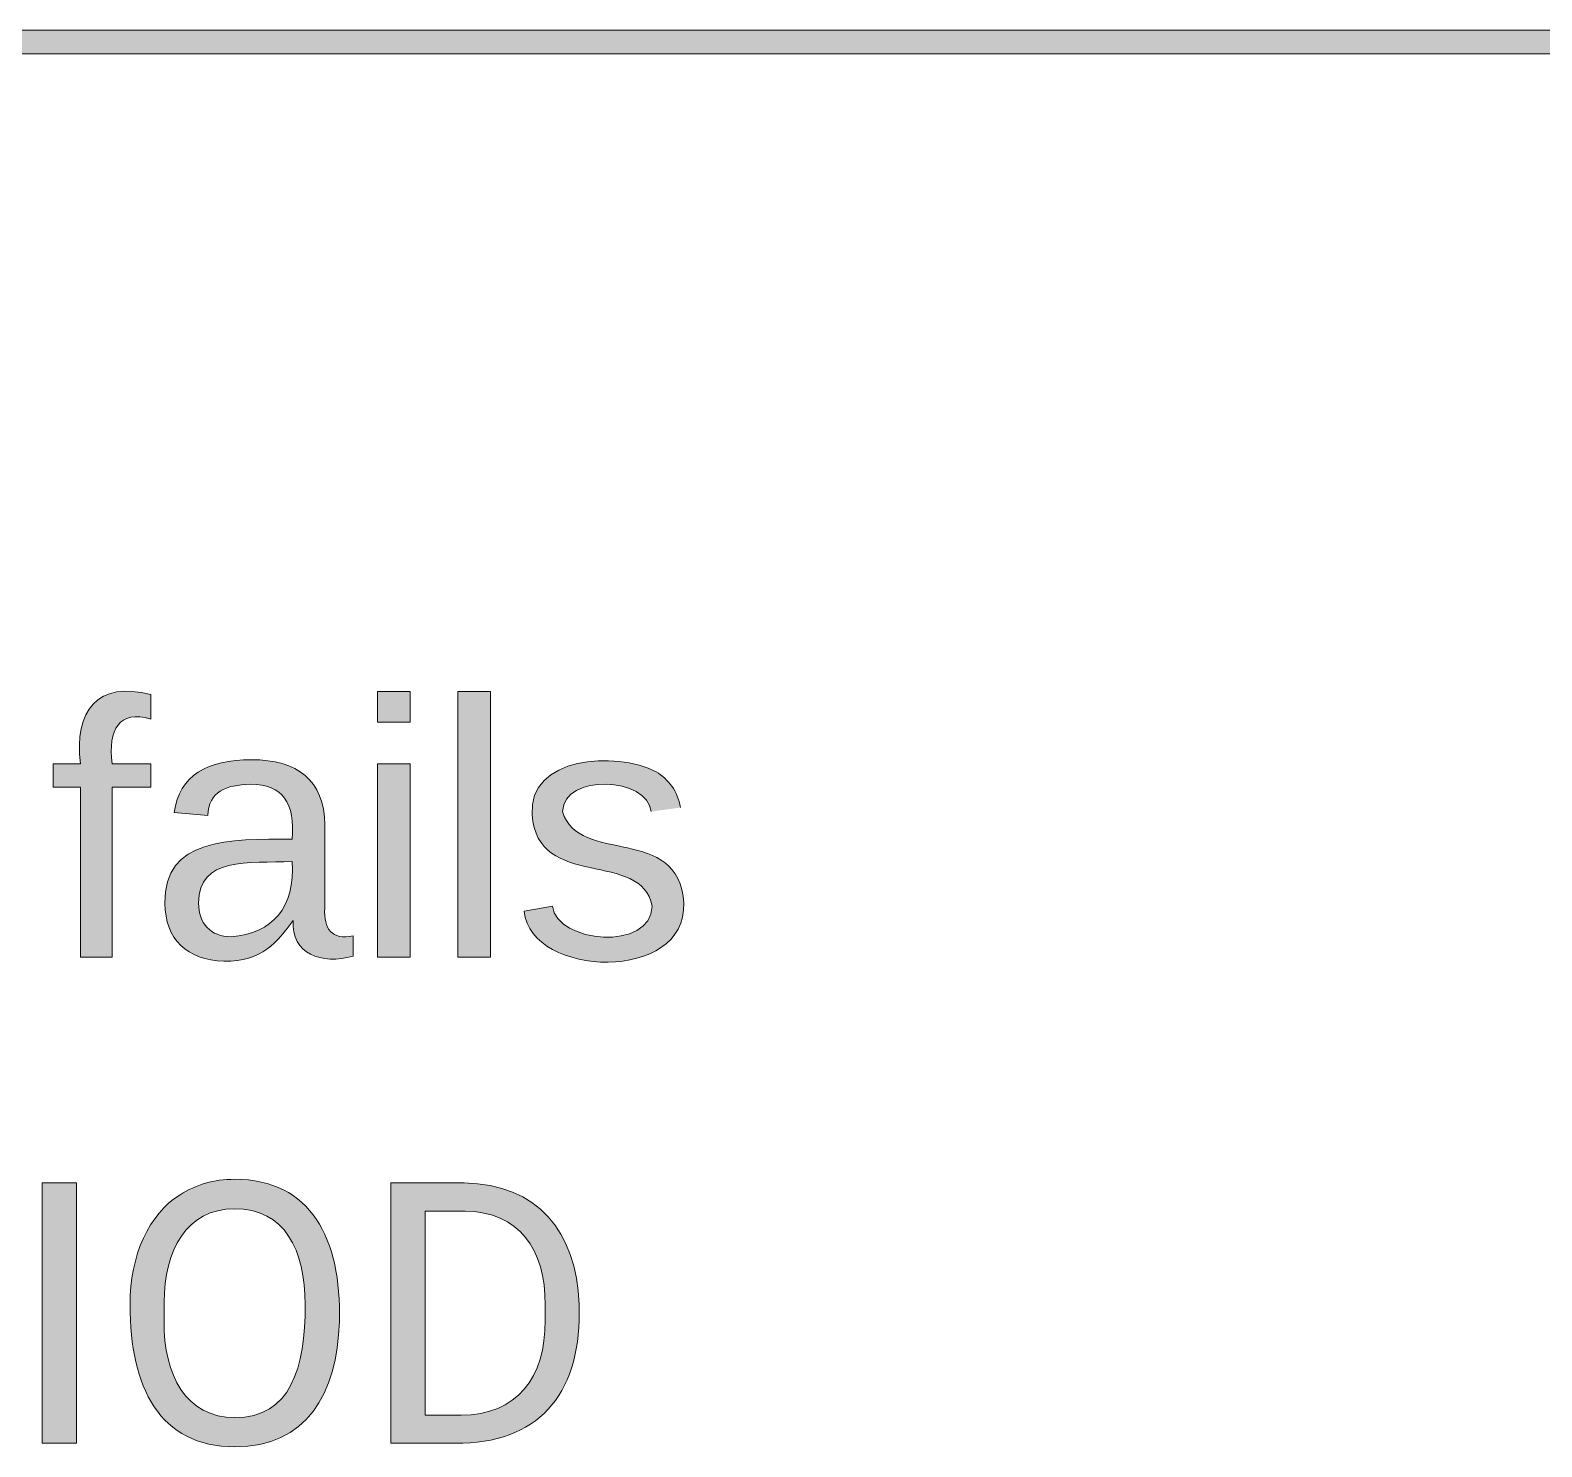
# Model space of a CAD drawing. Extents: x 3 to 1760, y 20 to 1040.
# Drawn here: x 1007 to 1071.2, y 820.3 to 880.5 of the extents above; entities that cross this region are included whole.
import ezdxf

# ---------------------------------------------------------------- set-up
doc = ezdxf.new("R2010")
doc.units = 0
doc.header["$MEASUREMENT"] = 0
doc.layers.add('Layer 1', color=7, linetype='Continuous', lineweight=0)

# ---------------------------------------------------------------- blocks, each defined once
blk = doc.blocks.new('Block_26')
at = {"layer": 'Layer 1', "true_color": 0x333333, "transparency": 33554687}
h = blk.add_hatch(color=250, dxfattribs=at)
h.dxf.hatch_style = 2
edge = h.paths.add_edge_path()
edge.add_spline(control_points=[(1012.082, 851.237), (1010.742, 851.626), (1010.267, 850.805), (1010.44, 849.335), (1010.44, 849.335), (1012.082, 849.335), (1012.082, 849.335), (1012.082, 849.335), (1012.082, 848.342), (1012.082, 848.342), (1012.082, 848.342), (1010.44, 848.342), (1010.44, 848.342), (1010.44, 848.342), (1010.44, 841.126), (1010.44, 841.126), (1010.44, 841.126), (1009.1, 841.126), (1009.1, 841.126), (1009.1, 841.126), (1009.1, 848.342), (1009.1, 848.342), (1009.1, 848.342), (1007.933, 848.342), (1007.933, 848.342), (1007.933, 848.342), (1007.933, 849.335), (1007.933, 849.335), (1007.933, 849.335), (1009.1, 849.335), (1009.1, 849.335), (1008.798, 851.582), (1009.835, 852.879), (1012.082, 852.274), (1012.082, 852.274), (1012.082, 851.237), (1012.082, 851.237)], knot_values=[0, 0, 0, 0, 1, 1, 1, 2, 2, 2, 3, 3, 3, 4, 4, 4, 5, 5, 5, 6, 6, 6, 7, 7, 7, 8, 8, 8, 9, 9, 9, 10, 10, 10, 11, 11, 11, 12, 12, 12, 12], degree=3, periodic=0)
edge.add_line((1012.082, 851.237), (1012.082, 851.237))
h = blk.add_hatch(color=250, dxfattribs=at)
h.dxf.hatch_style = 2
edge = h.paths.add_edge_path()
edge.add_spline(control_points=[(1021.717, 851.107), (1021.717, 851.107), (1021.717, 852.403), (1021.717, 852.403), (1021.717, 852.403), (1023.1, 852.403), (1023.1, 852.403), (1023.1, 852.403), (1023.1, 851.107), (1023.1, 851.107), (1023.1, 851.107), (1021.717, 851.107), (1021.717, 851.107)], knot_values=[0, 0, 0, 0, 1, 1, 1, 2, 2, 2, 3, 3, 3, 4, 4, 4, 4], degree=3, periodic=0)
edge = h.paths.add_edge_path()
edge.add_spline(control_points=[(1021.717, 841.126), (1021.717, 841.126), (1021.717, 849.335), (1021.717, 849.335), (1021.717, 849.335), (1023.1, 849.335), (1023.1, 849.335), (1023.1, 849.335), (1023.1, 841.126), (1023.1, 841.126), (1023.1, 841.126), (1021.717, 841.126), (1021.717, 841.126)], knot_values=[0, 0, 0, 0, 1, 1, 1, 2, 2, 2, 3, 3, 3, 4, 4, 4, 4], degree=3, periodic=0)
edge.add_line((1021.717, 841.126), (1021.717, 841.126))
h = blk.add_hatch(color=250, dxfattribs=at)
h.dxf.hatch_style = 2
edge = h.paths.add_edge_path()
edge.add_spline(control_points=[(1025.131, 841.126), (1025.131, 841.126), (1025.131, 852.403), (1025.131, 852.403), (1025.131, 852.403), (1026.514, 852.403), (1026.514, 852.403), (1026.514, 852.403), (1026.514, 841.126), (1026.514, 841.126), (1026.514, 841.126), (1025.131, 841.126), (1025.131, 841.126)], knot_values=[0, 0, 0, 0, 1, 1, 1, 2, 2, 2, 3, 3, 3, 4, 4, 4, 4], degree=3, periodic=0)
edge.add_line((1025.131, 841.126), (1025.131, 841.126))
h = blk.add_hatch(color=250, dxfattribs=at)
h.dxf.hatch_style = 2
edge = h.paths.add_edge_path()
edge.add_spline(control_points=[(1033.341, 847.305), (1033.211, 848.774), (1029.625, 848.947), (1029.582, 847.305), (1030.23, 845.014), (1034.551, 846.786), (1034.724, 843.416), (1034.896, 840.045), (1028.242, 840.218), (1027.94, 843.07), (1027.94, 843.07), (1029.15, 843.286), (1029.15, 843.286), (1029.322, 841.73), (1033.341, 841.342), (1033.384, 843.286), (1032.952, 845.706), (1028.501, 843.934), (1028.285, 847.175), (1028.112, 849.638), (1031.829, 849.897), (1033.557, 848.99), (1034.075, 848.687), (1034.464, 848.169), (1034.594, 847.477)], knot_values=[0, 0, 0, 0, 1, 1, 1, 2, 2, 2, 3, 3, 3, 4, 4, 4, 5, 5, 5, 6, 6, 6, 7, 7, 7, 8, 8, 8, 8], degree=3, periodic=0)
edge.add_line((1034.594, 847.477), (1033.341, 847.305))
h = blk.add_hatch(color=250, dxfattribs=at)
h.dxf.hatch_style = 2
edge = h.paths.add_edge_path()
edge.add_spline(control_points=[(1018.131, 842.681), (1017.483, 841.774), (1016.791, 840.909), (1015.193, 840.953), (1013.637, 840.996), (1012.687, 841.86), (1012.687, 843.416), (1012.643, 846.181), (1015.409, 846.138), (1018.088, 846.138), (1018.217, 847.65), (1017.699, 848.471), (1016.316, 848.471), (1015.279, 848.428), (1014.545, 848.169), (1014.501, 847.132), (1014.501, 847.132), (1013.075, 847.261), (1013.075, 847.261), (1013.291, 848.86), (1014.501, 849.508), (1016.359, 849.508), (1018.304, 849.508), (1019.471, 848.644), (1019.471, 846.743), (1019.471, 846.743), (1019.471, 843.2), (1019.471, 843.2), (1019.427, 842.335), (1019.773, 841.817), (1020.68, 842.033), (1020.68, 842.033), (1020.68, 841.169), (1020.68, 841.169), (1019.341, 840.78), (1018.045, 841.255), (1018.131, 842.681)], knot_values=[0, 0, 0, 0, 1, 1, 1, 2, 2, 2, 3, 3, 3, 4, 4, 4, 5, 5, 5, 6, 6, 6, 7, 7, 7, 8, 8, 8, 9, 9, 9, 10, 10, 10, 11, 11, 11, 12, 12, 12, 12], degree=3, periodic=0)
edge = h.paths.add_edge_path()
edge.add_spline(control_points=[(1014.112, 843.416), (1014.112, 842.551), (1014.631, 841.99), (1015.495, 841.99), (1017.267, 842.119), (1018.217, 843.243), (1018.088, 845.187), (1016.23, 845.101), (1014.112, 845.403), (1014.112, 843.416)], knot_values=[0, 0, 0, 0, 1, 1, 1, 2, 2, 2, 3, 3, 3, 3], degree=3, periodic=0)
edge.add_line((1014.112, 843.416), (1014.112, 843.416))
at = {"layer": 'Layer 1'}
for points, knots in [([(1012.082, 851.237), (1010.742, 851.626), (1010.267, 850.805), (1010.44, 849.335), (1010.44, 849.335), (1012.082, 849.335), (1012.082, 849.335), (1012.082, 849.335), (1012.082, 848.342), (1012.082, 848.342), (1012.082, 848.342), (1010.44, 848.342), (1010.44, 848.342), (1010.44, 848.342), (1010.44, 841.126), (1010.44, 841.126), (1010.44, 841.126), (1009.1, 841.126), (1009.1, 841.126), (1009.1, 841.126), (1009.1, 848.342), (1009.1, 848.342), (1009.1, 848.342), (1007.933, 848.342), (1007.933, 848.342), (1007.933, 848.342), (1007.933, 849.335), (1007.933, 849.335), (1007.933, 849.335), (1009.1, 849.335), (1009.1, 849.335), (1008.798, 851.582), (1009.835, 852.879), (1012.082, 852.274), (1012.082, 852.274), (1012.082, 851.237), (1012.082, 851.237)], [0, 0, 0, 0, 1, 1, 1, 2, 2, 2, 3, 3, 3, 4, 4, 4, 5, 5, 5, 6, 6, 6, 7, 7, 7, 8, 8, 8, 9, 9, 9, 10, 10, 10, 11, 11, 11, 12, 12, 12, 12]), ([(1021.717, 851.107), (1021.717, 851.107), (1021.717, 852.403), (1021.717, 852.403), (1021.717, 852.403), (1023.1, 852.403), (1023.1, 852.403), (1023.1, 852.403), (1023.1, 851.107), (1023.1, 851.107), (1023.1, 851.107), (1021.717, 851.107), (1021.717, 851.107)], [0, 0, 0, 0, 1, 1, 1, 2, 2, 2, 3, 3, 3, 4, 4, 4, 4]), ([(1025.131, 841.126), (1025.131, 841.126), (1025.131, 852.403), (1025.131, 852.403), (1025.131, 852.403), (1026.514, 852.403), (1026.514, 852.403), (1026.514, 852.403), (1026.514, 841.126), (1026.514, 841.126), (1026.514, 841.126), (1025.131, 841.126), (1025.131, 841.126)], [0, 0, 0, 0, 1, 1, 1, 2, 2, 2, 3, 3, 3, 4, 4, 4, 4]), ([(1033.341, 847.305), (1033.211, 848.774), (1029.625, 848.947), (1029.582, 847.305), (1030.23, 845.014), (1034.551, 846.786), (1034.724, 843.416), (1034.896, 840.045), (1028.242, 840.218), (1027.94, 843.07), (1027.94, 843.07), (1029.15, 843.286), (1029.15, 843.286), (1029.322, 841.73), (1033.341, 841.342), (1033.384, 843.286), (1032.952, 845.706), (1028.501, 843.934), (1028.285, 847.175), (1028.112, 849.638), (1031.829, 849.897), (1033.557, 848.99), (1034.075, 848.687), (1034.464, 848.169), (1034.594, 847.477)], [0, 0, 0, 0, 1, 1, 1, 2, 2, 2, 3, 3, 3, 4, 4, 4, 5, 5, 5, 6, 6, 6, 7, 7, 7, 8, 8, 8, 8]), ([(1018.131, 842.681), (1017.483, 841.774), (1016.791, 840.909), (1015.193, 840.953), (1013.637, 840.996), (1012.687, 841.86), (1012.687, 843.416), (1012.643, 846.181), (1015.409, 846.138), (1018.088, 846.138), (1018.217, 847.65), (1017.699, 848.471), (1016.316, 848.471), (1015.279, 848.428), (1014.545, 848.169), (1014.501, 847.132), (1014.501, 847.132), (1013.075, 847.261), (1013.075, 847.261), (1013.291, 848.86), (1014.501, 849.508), (1016.359, 849.508), (1018.304, 849.508), (1019.471, 848.644), (1019.471, 846.743), (1019.471, 846.743), (1019.471, 843.2), (1019.471, 843.2), (1019.427, 842.335), (1019.773, 841.817), (1020.68, 842.033), (1020.68, 842.033), (1020.68, 841.169), (1020.68, 841.169), (1019.341, 840.78), (1018.045, 841.255), (1018.131, 842.681)], [0, 0, 0, 0, 1, 1, 1, 2, 2, 2, 3, 3, 3, 4, 4, 4, 5, 5, 5, 6, 6, 6, 7, 7, 7, 8, 8, 8, 9, 9, 9, 10, 10, 10, 11, 11, 11, 12, 12, 12, 12]), ([(1021.717, 841.126), (1021.717, 841.126), (1021.717, 849.335), (1021.717, 849.335), (1021.717, 849.335), (1023.1, 849.335), (1023.1, 849.335), (1023.1, 849.335), (1023.1, 841.126), (1023.1, 841.126), (1023.1, 841.126), (1021.717, 841.126), (1021.717, 841.126)], [0, 0, 0, 0, 1, 1, 1, 2, 2, 2, 3, 3, 3, 4, 4, 4, 4]), ([(1014.112, 843.416), (1014.112, 842.551), (1014.631, 841.99), (1015.495, 841.99), (1017.267, 842.119), (1018.217, 843.243), (1018.088, 845.187), (1016.23, 845.101), (1014.112, 845.403), (1014.112, 843.416)], [0, 0, 0, 0, 1, 1, 1, 2, 2, 2, 3, 3, 3, 3])]:
    blk.add_open_spline(points, degree=3, knots=knots, dxfattribs=at)
blk = doc.blocks.new('Block_25')
at = {"layer": 'Layer 1'}
blk.add_blockref('Block_26', (0, 0), dxfattribs=at)
blk = doc.blocks.new('Block_28')
at = {"layer": 'Layer 1', "true_color": 0x202124, "transparency": 33554687}
h = blk.add_hatch(color=250, dxfattribs=at)
h.dxf.hatch_style = 2
edge = h.paths.add_edge_path()
edge.add_spline(control_points=[(1015.644, 831.683), (1018.88, 831.683), (1020.194, 829.154), (1020.095, 825.644), (1020.011, 822.545), (1018.675, 820.32), (1015.659, 820.32), (1012.454, 820.32), (1011.201, 822.849), (1011.201, 826.343), (1011.201, 828.485), (1012.006, 830.194), (1013.327, 831.03), (1014.003, 831.455), (1014.77, 831.683), (1015.644, 831.683)], knot_values=[0, 0, 0, 0, 1, 1, 1, 2, 2, 2, 3, 3, 3, 4, 4, 4, 5, 5, 5, 5], degree=3, periodic=0)
edge = h.paths.add_edge_path()
edge.add_spline(control_points=[(1015.659, 821.558), (1018.029, 821.558), (1018.644, 823.677), (1018.644, 826.358), (1018.644, 828.698), (1017.763, 830.43), (1015.644, 830.43), (1013.601, 830.43), (1012.651, 828.667), (1012.651, 826.457), (1012.651, 826.457), (1012.651, 825.644), (1012.651, 825.644), (1012.621, 823.381), (1013.586, 821.558), (1015.659, 821.558)], knot_values=[0, 0, 0, 0, 1, 1, 1, 2, 2, 2, 3, 3, 3, 4, 4, 4, 5, 5, 5, 5], degree=3, periodic=0)
edge.add_line((1015.659, 821.558), (1015.659, 821.558))
h = blk.add_hatch(color=250, dxfattribs=at)
h.dxf.hatch_style = 2
edge = h.paths.add_edge_path()
edge.add_spline(control_points=[(1008.922, 820.472), (1008.922, 820.472), (1007.464, 820.472), (1007.464, 820.472), (1007.464, 820.472), (1007.464, 831.531), (1007.464, 831.531), (1007.464, 831.531), (1008.922, 831.531), (1008.922, 831.531), (1008.922, 831.531), (1008.922, 820.472), (1008.922, 820.472)], knot_values=[0, 0, 0, 0, 1, 1, 1, 2, 2, 2, 3, 3, 3, 4, 4, 4, 4], degree=3, periodic=0)
edge.add_line((1008.922, 820.472), (1008.922, 820.472))
h = blk.add_hatch(color=250, dxfattribs=at)
h.dxf.hatch_style = 2
edge = h.paths.add_edge_path()
edge.add_spline(control_points=[(1030.28, 826.374), (1030.41, 822.728), (1028.716, 820.578), (1025.343, 820.472), (1025.343, 820.472), (1022.282, 820.472), (1022.282, 820.472), (1022.282, 820.472), (1022.282, 831.531), (1022.282, 831.531), (1022.282, 831.531), (1025.404, 831.531), (1025.404, 831.531), (1028.503, 831.463), (1030.167, 829.488), (1030.28, 826.374)], knot_values=[0, 0, 0, 0, 1, 1, 1, 2, 2, 2, 3, 3, 3, 4, 4, 4, 5, 5, 5, 5], degree=3, periodic=0)
edge = h.paths.add_edge_path()
edge.add_spline(control_points=[(1028.837, 826.343), (1028.86, 828.713), (1027.706, 830.308), (1025.442, 830.331), (1025.442, 830.331), (1023.741, 830.331), (1023.741, 830.331), (1023.741, 830.331), (1023.741, 821.664), (1023.741, 821.664), (1023.741, 821.664), (1025.275, 821.664), (1025.275, 821.664), (1027.614, 821.664), (1028.868, 823.252), (1028.837, 825.698), (1028.837, 825.698), (1028.837, 826.343), (1028.837, 826.343)], knot_values=[0, 0, 0, 0, 1, 1, 1, 2, 2, 2, 3, 3, 3, 4, 4, 4, 5, 5, 5, 6, 6, 6, 6], degree=3, periodic=0)
edge.add_line((1028.837, 826.343), (1028.837, 826.343))
at = {"layer": 'Layer 1'}
for points, knots in [([(1015.644, 831.683), (1018.88, 831.683), (1020.194, 829.154), (1020.095, 825.644), (1020.011, 822.545), (1018.675, 820.32), (1015.659, 820.32), (1012.454, 820.32), (1011.201, 822.849), (1011.201, 826.343), (1011.201, 828.485), (1012.006, 830.194), (1013.327, 831.03), (1014.003, 831.455), (1014.77, 831.683), (1015.644, 831.683)], [0, 0, 0, 0, 1, 1, 1, 2, 2, 2, 3, 3, 3, 4, 4, 4, 5, 5, 5, 5]), ([(1008.922, 820.472), (1008.922, 820.472), (1007.464, 820.472), (1007.464, 820.472), (1007.464, 820.472), (1007.464, 831.531), (1007.464, 831.531), (1007.464, 831.531), (1008.922, 831.531), (1008.922, 831.531), (1008.922, 831.531), (1008.922, 820.472), (1008.922, 820.472)], [0, 0, 0, 0, 1, 1, 1, 2, 2, 2, 3, 3, 3, 4, 4, 4, 4]), ([(1030.28, 826.374), (1030.41, 822.728), (1028.716, 820.578), (1025.343, 820.472), (1025.343, 820.472), (1022.282, 820.472), (1022.282, 820.472), (1022.282, 820.472), (1022.282, 831.531), (1022.282, 831.531), (1022.282, 831.531), (1025.404, 831.531), (1025.404, 831.531), (1028.503, 831.463), (1030.167, 829.488), (1030.28, 826.374)], [0, 0, 0, 0, 1, 1, 1, 2, 2, 2, 3, 3, 3, 4, 4, 4, 5, 5, 5, 5]), ([(1015.659, 821.558), (1018.029, 821.558), (1018.644, 823.677), (1018.644, 826.358), (1018.644, 828.698), (1017.763, 830.43), (1015.644, 830.43), (1013.601, 830.43), (1012.651, 828.667), (1012.651, 826.457), (1012.651, 826.457), (1012.651, 825.644), (1012.651, 825.644), (1012.621, 823.381), (1013.586, 821.558), (1015.659, 821.558)], [0, 0, 0, 0, 1, 1, 1, 2, 2, 2, 3, 3, 3, 4, 4, 4, 5, 5, 5, 5]), ([(1028.837, 826.343), (1028.86, 828.713), (1027.706, 830.308), (1025.442, 830.331), (1025.442, 830.331), (1023.741, 830.331), (1023.741, 830.331), (1023.741, 830.331), (1023.741, 821.664), (1023.741, 821.664), (1023.741, 821.664), (1025.275, 821.664), (1025.275, 821.664), (1027.614, 821.664), (1028.868, 823.252), (1028.837, 825.698), (1028.837, 825.698), (1028.837, 826.343), (1028.837, 826.343)], [0, 0, 0, 0, 1, 1, 1, 2, 2, 2, 3, 3, 3, 4, 4, 4, 5, 5, 5, 6, 6, 6, 6])]:
    blk.add_open_spline(points, degree=3, knots=knots, dxfattribs=at)
blk = doc.blocks.new('Block_27')
at = {"layer": 'Layer 1'}
blk.add_blockref('Block_28', (0, 0), dxfattribs=at)
blk = doc.blocks.new('Block_0')
at = {"layer": 'Layer 1', "true_color": 0x666666, "transparency": 33554687}
h = blk.add_hatch(color=251, dxfattribs=at)
h.dxf.hatch_style = 2
edge = h.paths.add_edge_path()
edge.add_spline(control_points=[(1403.015, 880.35), (1403.015, 880.35), (1404.915, 879.89), (1404.915, 879.89), (1404.915, 879.89), (1406.715, 879.13), (1406.715, 879.13), (1406.715, 879.13), (1408.395, 878.1), (1408.395, 878.1), (1408.395, 878.1), (1409.895, 876.84), (1409.895, 876.84), (1409.895, 876.84), (1411.155, 875.34), (1411.155, 875.34), (1411.155, 875.34), (1412.185, 873.68), (1412.185, 873.68), (1412.185, 873.68), (1412.935, 871.86), (1412.935, 871.86), (1412.935, 871.86), (1413.395, 869.96), (1413.395, 869.96), (1413.395, 869.96), (1413.545, 868.02), (1413.545, 868.02), (1413.545, 868.02), (1413.545, 825.46), (1413.545, 825.46), (1413.545, 825.46), (1412.545, 825.46), (1412.545, 825.46), (1412.545, 825.46), (1412.545, 867.98), (1412.545, 867.98), (1412.545, 867.98), (1412.405, 869.8), (1412.405, 869.8), (1412.405, 869.8), (1411.975, 871.55), (1411.975, 871.55), (1411.975, 871.55), (1411.275, 873.22), (1411.275, 873.22), (1411.275, 873.22), (1410.335, 874.76), (1410.335, 874.76), (1410.335, 874.76), (1409.165, 876.13), (1409.165, 876.13), (1409.165, 876.13), (1407.795, 877.3), (1407.795, 877.3), (1407.795, 877.3), (1406.245, 878.24), (1406.245, 878.24), (1406.245, 878.24), (1404.575, 878.94), (1404.575, 878.94), (1404.575, 878.94), (1402.825, 879.36), (1402.825, 879.36), (1402.825, 879.36), (1401.005, 879.5), (1401.005, 879.5), (1401.005, 879.5), (535.155, 879.5), (535.155, 879.5), (535.155, 879.5), (533.335, 879.36), (533.335, 879.36), (533.335, 879.36), (531.595, 878.94), (531.595, 878.94), (531.595, 878.94), (529.925, 878.24), (529.925, 878.24), (529.925, 878.24), (528.375, 877.3), (528.375, 877.3), (528.375, 877.3), (527.005, 876.13), (527.005, 876.13), (527.005, 876.13), (525.835, 874.76), (525.835, 874.76), (525.835, 874.76), (524.895, 873.22), (524.895, 873.22), (524.895, 873.22), (524.195, 871.55), (524.195, 871.55), (524.195, 871.55), (523.795, 869.8), (523.795, 869.8), (523.795, 869.8), (523.645, 867.98), (523.645, 867.98), (523.645, 867.98), (523.645, 856.38), (523.645, 856.38), (523.645, 856.38), (522.645, 856.38), (522.645, 856.38), (522.645, 856.38), (522.645, 868.02), (522.645, 868.02), (522.645, 868.02), (522.805, 869.96), (522.805, 869.96), (522.805, 869.96), (523.265, 871.86), (523.265, 871.86), (523.265, 871.86), (524.015, 873.68), (524.015, 873.68), (524.015, 873.68), (525.035, 875.35), (525.035, 875.35), (525.035, 875.35), (526.305, 876.85), (526.305, 876.85), (526.305, 876.85), (527.805, 878.11), (527.805, 878.11), (527.805, 878.11), (529.465, 879.15), (529.465, 879.15), (529.465, 879.15), (531.285, 879.9), (531.285, 879.9), (531.285, 879.9), (533.185, 880.35), (533.185, 880.35), (533.185, 880.35), (535.125, 880.5), (535.125, 880.5), (535.125, 880.5), (1401.075, 880.5), (1401.075, 880.5), (1401.075, 880.5), (1403.015, 880.35), (1403.015, 880.35)], knot_values=[0, 0, 0, 0, 1, 1, 1, 2, 2, 2, 3, 3, 3, 4, 4, 4, 5, 5, 5, 6, 6, 6, 7, 7, 7, 8, 8, 8, 9, 9, 9, 10, 10, 10, 11, 11, 11, 12, 12, 12, 13, 13, 13, 14, 14, 14, 15, 15, 15, 16, 16, 16, 17, 17, 17, 18, 18, 18, 19, 19, 19, 20, 20, 20, 21, 21, 21, 22, 22, 22, 23, 23, 23, 24, 24, 24, 25, 25, 25, 26, 26, 26, 27, 27, 27, 28, 28, 28, 29, 29, 29, 30, 30, 30, 31, 31, 31, 32, 32, 32, 33, 33, 33, 34, 34, 34, 35, 35, 35, 36, 36, 36, 37, 37, 37, 38, 38, 38, 39, 39, 39, 40, 40, 40, 41, 41, 41, 42, 42, 42, 43, 43, 43, 44, 44, 44, 45, 45, 45, 46, 46, 46, 47, 47, 47, 48, 48, 48, 48], degree=3, periodic=0)
at = {"layer": 'Layer 1', "color": 251, "lineweight": 0, "true_color": 0x666666}
blk.add_open_spline([(1403.015, 880.35), (1403.015, 880.35), (1404.915, 879.89), (1404.915, 879.89), (1404.915, 879.89), (1406.715, 879.13), (1406.715, 879.13), (1406.715, 879.13), (1408.395, 878.1), (1408.395, 878.1), (1408.395, 878.1), (1409.895, 876.84), (1409.895, 876.84), (1409.895, 876.84), (1411.155, 875.34), (1411.155, 875.34), (1411.155, 875.34), (1412.185, 873.68), (1412.185, 873.68), (1412.185, 873.68), (1412.935, 871.86), (1412.935, 871.86), (1412.935, 871.86), (1413.395, 869.96), (1413.395, 869.96), (1413.395, 869.96), (1413.545, 868.02), (1413.545, 868.02), (1413.545, 868.02), (1413.545, 825.46), (1413.545, 825.46), (1413.545, 825.46), (1412.545, 825.46), (1412.545, 825.46), (1412.545, 825.46), (1412.545, 867.98), (1412.545, 867.98), (1412.545, 867.98), (1412.405, 869.8), (1412.405, 869.8), (1412.405, 869.8), (1411.975, 871.55), (1411.975, 871.55), (1411.975, 871.55), (1411.275, 873.22), (1411.275, 873.22), (1411.275, 873.22), (1410.335, 874.76), (1410.335, 874.76), (1410.335, 874.76), (1409.165, 876.13), (1409.165, 876.13), (1409.165, 876.13), (1407.795, 877.3), (1407.795, 877.3), (1407.795, 877.3), (1406.245, 878.24), (1406.245, 878.24), (1406.245, 878.24), (1404.575, 878.94), (1404.575, 878.94), (1404.575, 878.94), (1402.825, 879.36), (1402.825, 879.36), (1402.825, 879.36), (1401.005, 879.5), (1401.005, 879.5), (1401.005, 879.5), (535.155, 879.5), (535.155, 879.5), (535.155, 879.5), (533.335, 879.36), (533.335, 879.36), (533.335, 879.36), (531.595, 878.94), (531.595, 878.94), (531.595, 878.94), (529.925, 878.24), (529.925, 878.24), (529.925, 878.24), (528.375, 877.3), (528.375, 877.3), (528.375, 877.3), (527.005, 876.13), (527.005, 876.13), (527.005, 876.13), (525.835, 874.76), (525.835, 874.76), (525.835, 874.76), (524.895, 873.22), (524.895, 873.22), (524.895, 873.22), (524.195, 871.55), (524.195, 871.55), (524.195, 871.55), (523.795, 869.8), (523.795, 869.8), (523.795, 869.8), (523.645, 867.98), (523.645, 867.98), (523.645, 867.98), (523.645, 856.38), (523.645, 856.38), (523.645, 856.38), (522.645, 856.38), (522.645, 856.38), (522.645, 856.38), (522.645, 868.02), (522.645, 868.02), (522.645, 868.02), (522.805, 869.96), (522.805, 869.96), (522.805, 869.96), (523.265, 871.86), (523.265, 871.86), (523.265, 871.86), (524.015, 873.68), (524.015, 873.68), (524.015, 873.68), (525.035, 875.35), (525.035, 875.35), (525.035, 875.35), (526.305, 876.85), (526.305, 876.85), (526.305, 876.85), (527.805, 878.11), (527.805, 878.11), (527.805, 878.11), (529.465, 879.15), (529.465, 879.15), (529.465, 879.15), (531.285, 879.9), (531.285, 879.9), (531.285, 879.9), (533.185, 880.35), (533.185, 880.35), (533.185, 880.35), (535.125, 880.5), (535.125, 880.5), (535.125, 880.5), (1401.075, 880.5), (1401.075, 880.5), (1401.075, 880.5), (1403.015, 880.35), (1403.015, 880.35)], degree=3, knots=[0, 0, 0, 0, 1, 1, 1, 2, 2, 2, 3, 3, 3, 4, 4, 4, 5, 5, 5, 6, 6, 6, 7, 7, 7, 8, 8, 8, 9, 9, 9, 10, 10, 10, 11, 11, 11, 12, 12, 12, 13, 13, 13, 14, 14, 14, 15, 15, 15, 16, 16, 16, 17, 17, 17, 18, 18, 18, 19, 19, 19, 20, 20, 20, 21, 21, 21, 22, 22, 22, 23, 23, 23, 24, 24, 24, 25, 25, 25, 26, 26, 26, 27, 27, 27, 28, 28, 28, 29, 29, 29, 30, 30, 30, 31, 31, 31, 32, 32, 32, 33, 33, 33, 34, 34, 34, 35, 35, 35, 36, 36, 36, 37, 37, 37, 38, 38, 38, 39, 39, 39, 40, 40, 40, 41, 41, 41, 42, 42, 42, 43, 43, 43, 44, 44, 44, 45, 45, 45, 46, 46, 46, 47, 47, 47, 48, 48, 48, 48], dxfattribs=at)
at = {"layer": 'Layer 1'}
for name in ['Block_25', 'Block_27']:
    blk.add_blockref(name, (0, 0), dxfattribs=at)

msp = doc.modelspace()

# ---------------------------------------------------------------- block references
at = {"layer": 'Layer 1'}
msp.add_blockref('Block_0', (0, 0), dxfattribs=at)

doc.saveas('drawing.dxf')
